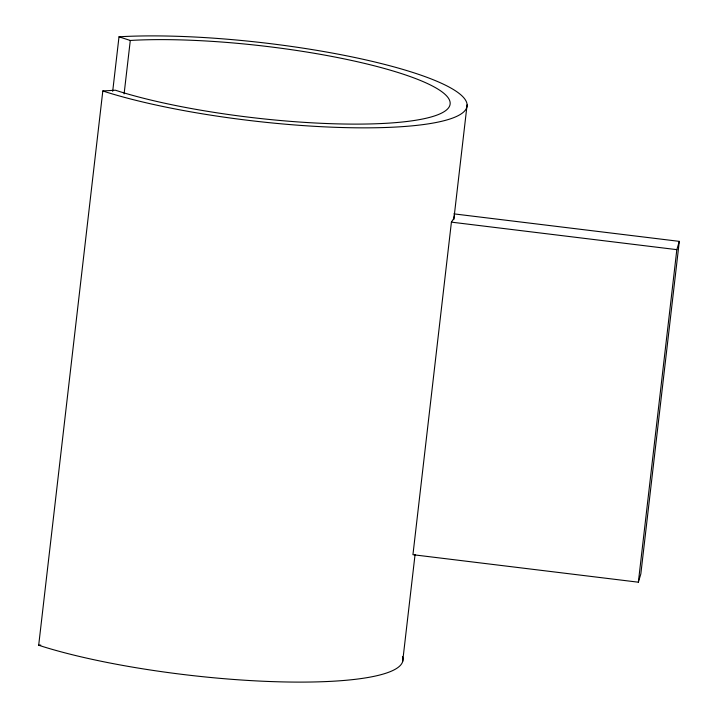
<?xml version="1.0" encoding="UTF-8"?>
<svg xmlns="http://www.w3.org/2000/svg" width="718" height="718" viewBox="0 0 718 718"><rect width="100%" height="100%" fill="white"/><g stroke="black" fill="none" stroke-linecap="round" stroke-linejoin="round"><path stroke-width="1.08" d="M402.448 656.575A210.168 39.382 6.6 0 1 278.611 681.804A210.168 39.382 6.6 0 1 43.062 646.64L38.691 645.222L102.818 90.953L115.427 90.217L119.448 91.518A193.124 36.187 6.6 0 0 387.81 123.191A193.124 36.187 6.6 0 0 402.529 73.945A193.124 36.187 6.6 0 0 134.778 40.208L130.29 40.468L119 36.824L112.69 91.357M124.106 93.896L130.29 40.468M454.27 215.705L453.964 218.164L451.416 222.14L412.94 554.7L638.356 582.199L640.833 573.924L679.309 241.365L453.893 213.865M402.654 661.574L415.067 554.493M453.785 219.717L467.095 104.855M638.356 582.199L676.832 249.649L679.309 241.365M119 36.824L123.882 36.537A210.168 39.382 6.6 0 1 415.255 73.245A210.168 39.382 6.6 0 1 399.244 126.844A210.168 39.382 6.6 0 1 107.197 92.371L102.818 90.953M38.691 645.222L40.791 645.096M451.416 222.14L676.832 249.649"/></g></svg>
